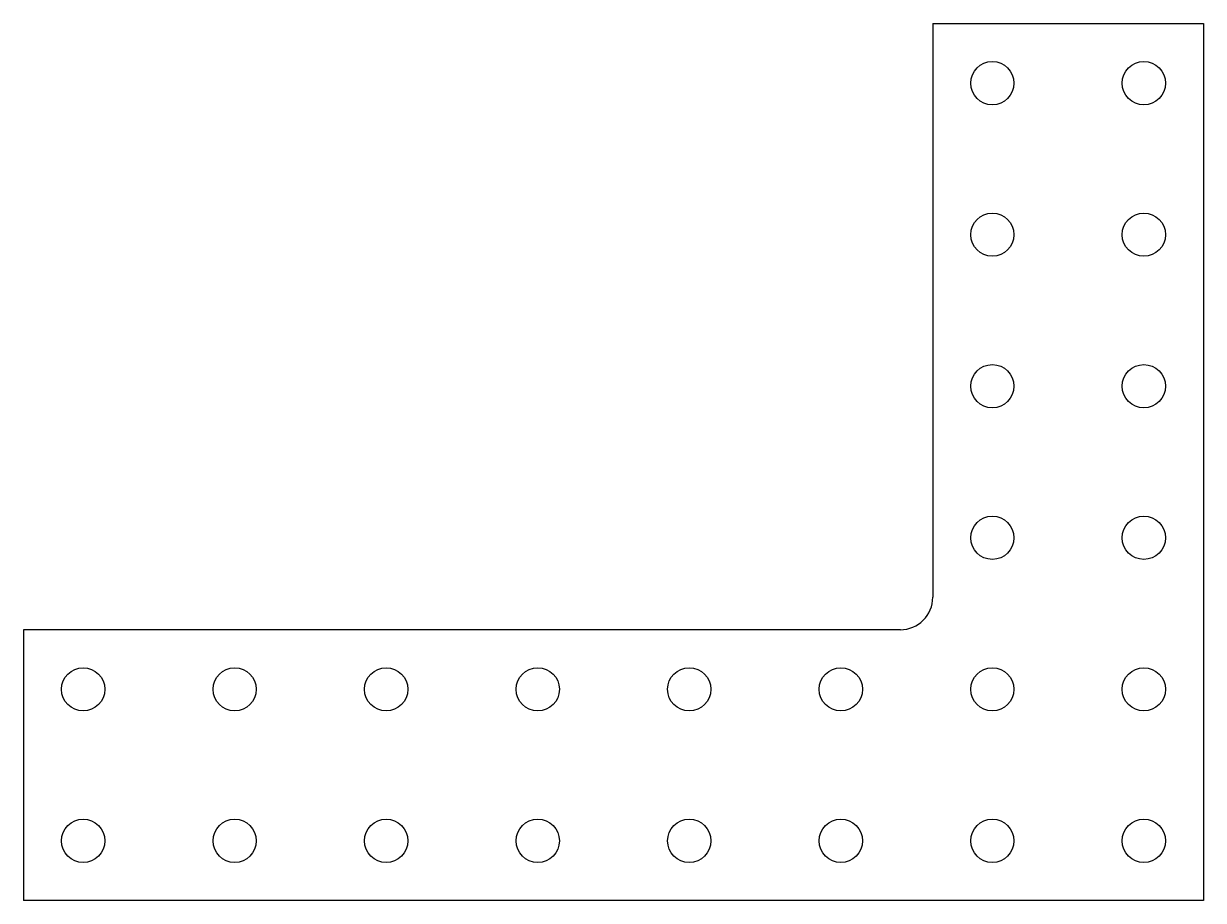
# Model space of a CAD drawing. Extents: x 45 to 154, y 0 to 81.
import ezdxf

# ---------------------------------------------------------------- set-up
doc = ezdxf.new("R2010")
doc.units = 0
doc.header["$MEASUREMENT"] = 0
doc.layers.add('VISIBLE', color=7, linetype='CONTINUOUS')

msp = doc.modelspace()

# ---------------------------------------------------------------- linework, layer by layer
at = {"layer": 'VISIBLE'}
for p, q in [((129, 81), (129, 28)), ((129, 81), (154, 81)), ((154, 81), (154, 0)), ((126, 25), (45, 25)), ((45, 25), (45, 0)), ((154, 0), (45, 0))]:
    msp.add_line(p, q, dxfattribs=at)
for centre in [(134.5, 75.5), (148.5, 75.5), (134.5, 61.5), (148.5, 61.5), (134.5, 47.5), (148.5, 47.5), (134.5, 33.5), (148.5, 33.5), (50.5, 19.5), (64.5, 19.5), (78.5, 19.5), (92.5, 19.5), (106.5, 19.5), (120.5, 19.5), (134.5, 19.5), (148.5, 19.5), (50.5, 5.5), (64.5, 5.5), (78.5, 5.5), (92.5, 5.5), (106.5, 5.5), (120.5, 5.5), (134.5, 5.5), (148.5, 5.5)]:
    msp.add_circle(centre, 2, dxfattribs=at)
msp.add_arc((126, 28), 3, 270, 0, dxfattribs=at)

doc.saveas('drawing.dxf')
